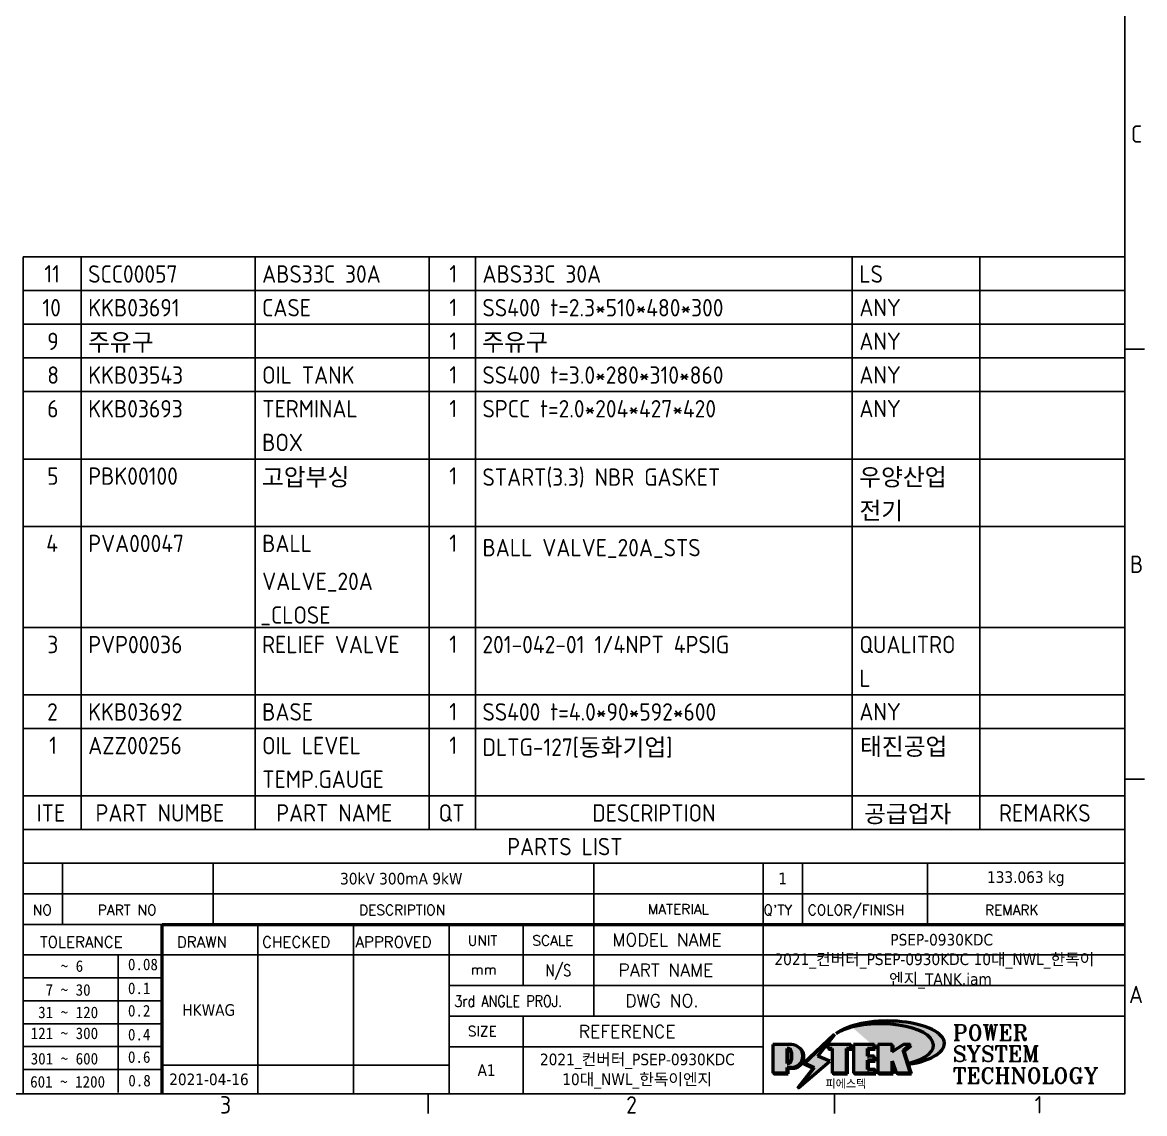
# Model space of a CAD drawing. Header units: millimetres. Extents: x 0 to 4205, y 0 to 2970.
# Drawn here: x 3154 to 4122, y 83 to 1024 of the extents above; entities that cross this region are included whole.
import ezdxf
from ezdxf.enums import TextEntityAlignment as Align

# ---------------------------------------------------------------- set-up
doc = ezdxf.new("R2010")
doc.units = ezdxf.units.MM
doc.header["$LTSCALE"] = 5
doc.layers.get('0').update_dxf_attribs({"color": 3, "lineweight": 25})
for name, color, linetype, lineweight in [('경계(ISO)', 7, 'Continuous', 25), ('기호(ISO)', 5, 'Continuous', 25), ('제목(ISO)', 5, 'Continuous', 50), ('해치(ISO)', 7, 'Continuous', 18)]:
    doc.layers.add(name, color=color, linetype=linetype, lineweight=lineweight)
doc.styles.add('HAN_291', font='')
doc.styles.add('HAN_370', font='', dxfattribs={"width": 2})
doc.styles.add('RC_284', font='ROMANC.shx')
doc.styles.add('RC_287', font='ROMANC.shx')
doc.styles.add('RC_292', font='ROMANC.shx')
doc.styles.add('ROMANT_294', font='romant.shx')
doc.styles.add('문자 텍스트_M2B', font='isocp.shx')
doc.styles.add('텍스트 스타일198', font='tahoma.ttf')
doc.styles.add('텍스트 스타일333', font='ROMANC.shx', dxfattribs={"width": 0.800000011920929})
doc.styles.get('HAN_291').set_extended_font_data('GulimChe')
doc.styles.get('HAN_370').set_extended_font_data('GulimChe')

# ---------------------------------------------------------------- blocks, each defined once
blk = doc.blocks.new('경계 Default Border')
at = {"layer": '경계(ISO)'}
for p, q in [((820.9999847412109, 148.5000038146973), (824.4000244140625, 148.5000038146973)), ((820.9999847412109, 74.25000190734863), (824.4000244140625, 74.25000190734863)), ((700.8333587646484, 20), (700.8333587646484, 16.59999966621399)), ((770.9166717529297, 20), (770.9166717529297, 16.59999966621399))]:
    blk.add_line(p, q, dxfattribs=at)
at = {"layer": '경계(ISO)', "flags": 128}
blk.add_lwpolyline([(20, 20), (20, 574.0000152587891), (820.9999847412109, 574.0000152587891), (820.9999847412109, 20), (20, 20)], dxfattribs=at)
at = {"layer": '경계(ISO)', "color": 2, "char_height": 3.00000011920929, "attachment_point": 7, "style": '문자 텍스트_M2B'}
for s, insert in [('C', (822.0445395201643, 184.0963944559917)), ('B', (821.878270202895, 109.8463944559917)), ('A', (821.7144008173592, 35.61784856929444)), ('3', (664.9602061896203, 16.57139439638704)), ('2', (735.0027394168841, 16.57139439638704)), ('1', (805.4443994374815, 16.59999988079071))]:
    blk.add_mtext(s, dxfattribs=dict(at, insert=insert))
blk = doc.blocks.new('제목 블록 PSTEK')
for color, points in [(252, [(317.2195697678507, 17.0593801673321), (322.0326348870767, 21.62682475217465), (322.2781991042243, 21.94392121864296), (317.0471853425802, 16.97985676345368), (318.7512090904202, 16.1899260703855), (316.0018030350395, 12.71868385740789), (316.3356552234328, 13.00206718743325), (318.9235935156908, 16.2694494742633)]), (5, [(321.6183518841322, 17.4193704504104), (319.5281351041078, 18.24969419629727), (322.4505835294948, 22.02344462252142), (317.2195697678507, 17.0593801673321), (318.9235935156908, 16.2694494742633), (316.1741874603099, 12.79820726128571)]), (1, [(324.4839107253602, 19.60711530335299), (325.2419748254881, 19.60711530335299), (325.2419748254881, 20.25857663940324), (321.2266040451076, 20.25857663940324), (321.2266040451076, 19.60711530335299), (321.9846681452406, 19.60711530335299), (321.9846681452406, 15.3430047401139), (324.4839107253602, 15.3430047401139)]), (252, [(321.9846681452406, 19.60711530335299), (321.4042753185749, 19.60711530335299), (321.4042753185749, 19.45905590879572), (321.9846681452406, 19.45905590879572)]), (252, [(324.6615819988275, 19.45905590879572), (325.4196460989604, 19.45905590879572), (325.4196460989604, 20.11051724484596), (325.2419748254881, 20.11051724484596), (325.2419748254881, 19.60711530335299), (324.4839107253602, 19.60711530335299), (324.4839107253602, 15.3430047401139), (322.1623394187076, 15.3430047401139), (322.1623394187076, 15.19494534555726), (324.6615819988275, 15.19494534555726)]), (1, [(329.2277337269622, 20.25857663940324), (325.65654113025, 20.25857663940324), (325.65654113025, 15.3430047401139), (329.3580259941756, 15.3430047401139), (329.3580259941756, 15.9944660761648), (328.1137701654877, 15.9944660761648), (328.1137701654877, 17.56360607323003), (329.2277337269622, 17.56360607323003), (329.2277337269622, 18.25543873810179), (328.1137701654877, 18.25543873810179), (328.1137701654877, 19.60711530335299), (329.2277337269622, 19.60711530335299)]), (252, [(328.2914414389548, 19.45905590879572), (329.4054050004294, 19.45905590879572), (329.4054050004294, 20.11051724484596), (329.2277337269622, 20.11051724484596), (329.2277337269622, 19.60711530335299), (328.1137701654877, 19.60711530335299), (328.1137701654877, 18.25543873810179), (328.2914414389548, 18.25543873810179)]), (1, [(332.3312149849806, 20.25857663940324), (329.8592894925411, 20.25857663940324), (329.8592894925411, 15.3430047401139), (332.3312149849806, 15.3430047401139), (332.3312149849806, 17.4318630164523), (333.0701931098801, 15.3430047401139), (335.4855464857051, 15.3430047401139), (334.2514536401189, 19.30614745124769), (335.4379594596742, 20.25857663940324), (334.3071782107978, 20.25857663940324), (332.3312149849806, 18.99741471888304)]), (252, [(332.5088862584528, 20.1105172448466), (332.3312149849806, 20.1105172448466), (332.3312149849806, 18.99741471888368), (332.5088862584528, 19.11081371413894)]), (252, [(335.6156307331414, 20.11051724484596), (335.2535118015555, 20.11051724484596), (334.2514536401189, 19.30614745124769), (335.4855464857051, 15.3430047401139), (333.1954852176545, 15.3430047401139), (333.2478643833523, 15.19494534555726), (335.6632177591723, 15.19494534555726), (334.4291249135862, 19.15808805669106)]), (252, [(328.2914414389548, 17.41554667867274), (329.4054050004294, 17.41554667867274), (329.4054050004294, 18.10737934354514), (329.2277337269622, 18.10737934354514), (329.2277337269622, 17.56360607323003), (328.1137701654877, 17.56360607323003), (328.1137701654877, 15.9944660761648), (328.2914414389548, 15.9944660761648)]), (252, [(332.5088862584528, 16.92964231796647), (332.3312149849806, 17.43186301645164), (332.3312149849806, 15.3430047401139), (330.0369607660135, 15.3430047401139), (330.0369607660135, 15.19494534555726), (332.5088862584528, 15.19494534555726)]), (252, [(329.5356972676428, 15.8464066816075), (329.3580259941756, 15.8464066816075), (329.3580259941756, 15.3430047401139), (325.8342124037171, 15.3430047401139), (325.8342124037171, 15.19494534555726), (329.5356972676428, 15.19494534555726)])]:
    blk.add_hatch(color=color).paths.add_polyline_path(points)
h = blk.add_hatch(color=1)
edge = h.paths.add_edge_path(flags=0)
edge.add_line((314.2242174273352, 19.60711530335299), (314.2242174273352, 17.00126995915134))
edge.add_line((314.2242174273352, 17.00126995915134), (314.3485873187598, 17.00126995915134))
edge.add_arc((314.3485873187598, 17.6527312952023), 0.6514613360509371, 270, 360)
edge.add_line((315.0000486548106, 17.6527312952023), (315.0000486548106, 18.95565396730211))
edge.add_arc((314.3485873187598, 18.95565396730212), 0.6514613360508712, 0, 90)
edge.add_line((314.3485873187598, 19.60711530335299), (314.2242174273352, 19.60711530335299))
edge = h.paths.add_edge_path()
edge.add_arc((314.9847713324306, 18.28938669179658), 1.969189947606664, 269.9999999999959, 450)
edge.add_line((314.9847713324306, 20.25857663940318), (311.7664314776902, 20.25857663940324))
edge.add_line((311.7664314776902, 20.25857663940324), (311.7664314776902, 15.3430047401139))
edge.add_line((311.7664314776902, 15.3430047401139), (314.2242174273352, 15.3430047401139))
edge.add_line((314.2242174273352, 15.3430047401139), (314.2242174273352, 16.32019674418991))
edge.add_line((314.2242174273352, 16.32019674418991), (314.9847713324307, 16.32019674418991))
h = blk.add_hatch(color=252)
edge = h.paths.add_edge_path()
edge.add_arc((314.9847713324309, 18.28938669179657), 1.969189947606666, 270, 406.8278729790604)
edge.add_arc((315.1624426058984, 18.1413272972396), 1.969189947606962, -90, 53.560984836317004, ccw=False)
edge.add_line((315.1624426058984, 16.17213734963263), (314.4018887008024, 16.17213734963263))
edge.add_line((314.4018887008024, 16.17213734963263), (314.4018887008024, 15.19494534555726))
edge.add_line((314.4018887008024, 15.19494534555726), (311.9441027511573, 15.19494534555726))
edge.add_line((311.9441027511573, 15.19494534555726), (311.9441027511573, 15.3430047401139))
edge.add_line((311.9441027511573, 15.3430047401139), (314.2242174273352, 15.3430047401139))
edge.add_line((314.2242174273352, 15.3430047401139), (314.2242174273352, 16.32019674418991))
edge.add_line((314.2242174273352, 16.32019674418991), (314.9847713324309, 16.32019674418991))
h = blk.add_hatch(color=252)
edge = h.paths.add_edge_path()
edge.add_line((314.4018887008024, 19.45905590879572), (314.5262585922315, 19.45905590879572))
edge.add_arc((314.5262585922314, 18.80759457274939), 0.6514613360463194, 60.4189348879147, 90.00000000000318, ccw=False)
edge.add_arc((314.3485873187602, 18.95565396730057), 0.6514613360524251, 39.96992292766206, 90.00000000009999)
edge.add_line((314.3485873187591, 19.60711530335307), (314.2242174273352, 19.60711530335298))
edge.add_line((314.2242174273352, 19.60711530335299), (314.2242174273352, 17.00126995915134))
edge.add_line((314.2242174273352, 17.00126995915134), (314.3485873187591, 17.00126995915134))
edge.add_arc((314.3485873187568, 17.652731295233), 0.6514613360816299, 270.0000000002, 274.6930825552478)
edge.add_line((314.4018887008024, 17.0034541317032), (314.4018887008024, 19.45905590879572))
at = {"layer": '해치(ISO)', "true_color": 0x27d1fc}
h = blk.add_hatch(color=140, dxfattribs=at)
edge = h.paths.add_edge_path()
edge.add_ellipse((330.3660919371412, 20.15576403068321), major_axis=(9.100907360794343, 0), ratio=0.4069904968023172, start_angle=301.3098473703837, end_angle=507.7436900681698)
edge.add_ellipse((331.5340919371412, 20.4634168429492), major_axis=(-9.82350664112931, 0), ratio=0.3942600559756514, start_angle=111.51207141178469, end_angle=334.47025347086895, ccw=False)
edge.add_line((335.1363447531188, 16.8601935978785), (335.0955236905705, 16.99119398620872))
at = {"color": 180}
for p, q in [((182.475792979055, 11.79100474011392), (182.4757929790549, 51.56524660363496)), ((182.4757929790549, 51.56524660363496), (372.4757929537551, 51.56524660363496)), ((189.2651435055721, 51.56524660363496), (189.2651435055722, 41.00524660363494)), ((215.2152739891528, 41.00524660363494), (215.2152739891528, 51.56524660363496)), ((280.8758854511282, 51.56524660363496), (280.8758854511282, 41.00524660363494)), ((310.0881549537552, 51.56524660363496), (310.0881549537553, 41.00524660363494)), ((316.9044520275131, 51.56524660363496), (316.9044520275127, 41.00524660363494)), ((338.4566026226726, 51.56524660363496), (338.4566026226727, 41.00524660363494)), ((372.4757929537551, 51.56524660363496), (372.4757929537551, 11.79100474011389)), ((182.475792979055, 46.2852466036349), (372.4757929537551, 46.28524660363492)), ((182.475792979055, 41.00524660363493), (206.451475290024, 41.00524660363493)), ((222.9401812389276, 11.79100474011392), (222.9401812389276, 41.00524660363494)), ((239.4288871878316, 11.79100474011392), (239.4288871878316, 41.00524660363494)), ((255.9175931367356, 11.79100474011392), (255.9175931367356, 41.00524660363494)), ((268.6918866058747, 41.00524660363494), (268.6918866058747, 30.44524660363498)), ((280.8758854511282, 41.00524660363494), (280.8758854511282, 25.16524660363502)), ((310.088154953755, 41.00524660363494), (310.088154953755, 11.79100474011392)), ((182.475792979055, 35.72524660363497), (206.451475290024, 35.72524660363497)), ((198.8621818849491, 12.02524660363491), (198.8621818849491, 35.72524660363497)), ((206.451475290024, 35.72524660363497), (372.4757929537551, 35.72524660363497)), ((182.475792979055, 31.77524660363492), (206.451475290024, 31.77524660363492)), ((255.917593136736, 30.44524660363498), (372.4757929537552, 30.44524660363501)), ((182.475792979055, 27.82524660363487), (206.451475290024, 27.82524660363487)), ((255.9175931367359, 25.16524660363502), (372.4757929537552, 25.165246603635)), ((268.6918866058744, 25.16524660363502), (268.6918866058744, 11.79100474011392)), ((182.475792979055, 23.87524660363505), (206.451475290024, 23.87524660363505)), ((182.475792979055, 19.92524660363478), (206.451475290024, 19.92524660363478)), ((255.9175931367359, 19.88524660363481), (310.0881549537553, 19.88524660363481)), ((182.475792979055, 15.97524660363496), (206.451475290024, 15.97524660363496)), ((206.451475290024, 16.74100474011396), (255.9175931367359, 16.74100474011396)), ((182.475792979055, 11.79100474011392), (372.4757929537551, 11.79100474011389))]:
    blk.add_line(p, q, dxfattribs=at)
at = {"color": 7, "lineweight": 50}
for p, q in [((206.4514752900237, 11.79100474011392), (206.4514752900237, 41.00524660363494)), ((206.451475290024, 41.00524660363494), (372.4757929537551, 41.00524660363496))]:
    blk.add_line(p, q, dxfattribs=at)
at = {"color": 7}
for p, q in [((322.2781991042243, 21.94392121864296), (317.0471853425802, 16.97985676345368)), ((322.4505835294948, 22.02344462252142), (317.2195697678507, 17.0593801673321)), ((317.2195697678507, 17.0593801673321), (322.0326348870767, 21.62682475217465)), ((319.5281351041078, 18.24969419629727), (322.4505835294948, 22.02344462252142)), ((322.0326348870767, 21.62682475217465), (322.2781991042243, 21.94392121864296)), ((311.7664314776902, 20.25900474011391), (311.7664314776902, 15.34300474011391)), ((314.9847713324309, 20.25857663940324), (311.7664314776902, 20.25857663940324)), ((314.9847713324309, 20.25857663940324), (311.7664314776902, 20.25857663940324)), ((311.7664314776902, 20.25857663940324), (311.7664314776902, 15.3430047401139)), ((314.2242174273352, 17.00126995915134), (314.2242174273352, 19.60711530335299)), ((314.2242174273352, 19.60711530335299), (314.3485873187591, 19.60711530335299)), ((314.3485873187591, 19.60711530335299), (314.2242174273352, 19.60711530335299)), ((314.2242174273352, 19.60711530335299), (314.2242174273352, 17.00126995915134)), ((314.2242174273352, 17.00126995915134), (314.2242174273352, 19.60711530335299)), ((314.2242174273352, 19.60711530335299), (314.3485873187591, 19.60711530335299)), ((314.4018887008024, 19.45905590879572), (314.5262585922314, 19.45905590879572)), ((314.4018887008024, 17.0034541317032), (314.4018887008024, 19.45905590879572)), ((325.2419748254881, 20.25857663940324), (321.2266040451076, 20.25857663940324)), ((321.2266040451076, 20.25857663940324), (321.2266040451076, 19.60711530335299)), ((325.2419748254881, 20.25857663940324), (321.2266040451076, 20.25857663940324)), ((321.2266040451076, 20.25857663940324), (321.2266040451076, 19.60711530335299)), ((321.2266040451076, 19.60711530335299), (321.9846681452406, 19.60711530335299)), ((321.2266040451076, 19.60711530335299), (321.9846681452406, 19.60711530335299)), ((321.4042753185749, 19.60711530335299), (321.4042753185749, 19.45905590879572)), ((321.9846681452406, 19.60711530335299), (321.4042753185749, 19.60711530335299)), ((321.4042753185749, 19.45905590879572), (321.9846681452406, 19.45905590879572)), ((321.9846681452406, 19.60711530335299), (321.9846681452406, 15.3430047401139)), ((321.9846681452406, 19.45905590879572), (321.9846681452406, 19.60711530335299)), ((321.9846681452406, 19.60711530335299), (321.9846681452406, 15.3430047401139)), ((324.4839107253602, 19.60711530335299), (325.2419748254881, 19.60711530335299)), ((324.4839107253602, 15.3430047401139), (324.4839107253602, 19.60711530335299)), ((325.2419748254881, 19.60711530335299), (324.4839107253602, 19.60711530335299)), ((324.4839107253602, 19.60711530335299), (324.4839107253602, 15.3430047401139)), ((324.4839107253602, 19.60711530335299), (325.2419748254881, 19.60711530335299)), ((324.4839107253602, 15.3430047401139), (324.4839107253602, 19.60711530335299)), ((324.6615819988275, 19.45905590879572), (325.4196460989604, 19.45905590879572)), ((324.6615819988275, 15.19494534555726), (324.6615819988275, 19.45905590879572)), ((325.2419748254881, 19.60711530335299), (325.2419748254881, 20.25857663940324)), ((325.2419748254881, 19.60711530335299), (325.2419748254881, 20.25857663940324)), ((325.4196460989604, 20.11051724484596), (325.2419748254881, 20.11051724484596)), ((325.2419748254881, 20.11051724484596), (325.2419748254881, 19.60711530335299)), ((325.4196460989604, 19.45905590879572), (325.4196460989604, 20.11051724484596)), ((329.2277337269622, 20.25857663940324), (325.65654113025, 20.25857663940324)), ((325.65654113025, 20.25857663940324), (325.65654113025, 15.3430047401139)), ((325.65654113025, 20.25857663940324), (325.65654113025, 15.3430047401139)), ((329.2277337269622, 20.25857663940324), (325.65654113025, 20.25857663940324)), ((328.1137701654877, 18.25543873810179), (328.1137701654877, 19.60711530335299)), ((328.1137701654877, 19.60711530335299), (329.2277337269622, 19.60711530335299)), ((329.2277337269622, 19.60711530335299), (328.1137701654877, 19.60711530335299)), ((328.1137701654877, 19.60711530335299), (328.1137701654877, 18.25543873810179)), ((328.1137701654877, 18.25543873810179), (328.1137701654877, 19.60711530335299)), ((328.1137701654877, 19.60711530335299), (329.2277337269622, 19.60711530335299)), ((328.2914414389548, 18.25543873810179), (328.2914414389548, 19.45905590879572)), ((328.2914414389548, 19.45905590879572), (329.4054050004294, 19.45905590879572)), ((329.2277337269622, 19.60711530335299), (329.2277337269622, 20.25857663940324)), ((329.2277337269622, 19.60711530335299), (329.2277337269622, 20.25857663940324)), ((329.4054050004294, 20.11051724484596), (329.2277337269622, 20.11051724484596)), ((329.2277337269622, 20.11051724484596), (329.2277337269622, 19.60711530335299)), ((329.4054050004294, 19.45905590879572), (329.4054050004294, 20.11051724484596)), ((332.3312149849806, 20.25857663940324), (329.8592894925411, 20.25857663940324)), ((329.8592894925411, 20.25857663940324), (329.8592894925411, 15.3430047401139)), ((329.8592894925411, 20.25857663940324), (329.8592894925411, 15.3430047401139)), ((332.3312149849806, 20.25857663940324), (329.8592894925411, 20.25857663940324)), ((334.3071782107978, 20.25857663940324), (332.3312149849806, 18.99741471888304)), ((332.3312149849806, 18.99741471888304), (332.3312149849806, 20.25857663940324)), ((334.3071782107978, 20.25857663940324), (332.3312149849806, 18.99741471888304)), ((332.3312149849806, 18.99741471888304), (332.3312149849806, 20.25857663940324)), ((332.5088862584528, 20.1105172448466), (332.3312149849806, 20.1105172448466)), ((332.3312149849806, 20.1105172448466), (332.3312149849806, 18.99741471888368)), ((332.5088862584528, 19.11081371413894), (332.5088862584528, 20.1105172448466)), ((334.2514536401189, 19.30614745124769), (335.4379594596742, 20.25857663940324)), ((334.2514536401189, 19.30614745124769), (335.4379594596742, 20.25857663940324)), ((335.2535118015555, 20.11051724484596), (334.2514536401189, 19.30614745124769)), ((335.4379594596742, 20.25857663940324), (334.3071782107978, 20.25857663940324)), ((335.4379594596742, 20.25857663940324), (334.3071782107978, 20.25857663940324)), ((334.4291249135862, 19.15808805669104), (335.6156307331414, 20.11051724484596)), ((335.6156307331414, 20.11051724484596), (335.2535118015555, 20.11051724484596)), ((315.0000486548106, 18.95565396730275), (315.0000486548106, 17.65273129520161)), ((315.0000486548106, 18.95565396730275), (315.0000486548106, 17.65273129520161)), ((316.1741874603099, 12.79820726128571), (321.6183518841322, 17.4193704504104)), ((321.6183518841322, 17.4193704504104), (319.5281351041078, 18.24969419629727)), ((329.2277337269622, 18.25543873810179), (328.1137701654877, 18.25543873810179)), ((328.1137701654877, 18.25543873810179), (328.2914414389548, 18.25543873810179)), ((329.2277337269622, 18.25543873810179), (328.1137701654877, 18.25543873810179)), ((328.1137701654877, 17.56360607323003), (329.2277337269622, 17.56360607323003)), ((328.1137701654877, 15.9944660761648), (328.1137701654877, 17.56360607323003)), ((329.2277337269622, 17.56360607323003), (328.1137701654877, 17.56360607323003)), ((328.1137701654877, 17.56360607323003), (328.1137701654877, 15.9944660761648)), ((328.1137701654877, 17.56360607323003), (329.2277337269622, 17.56360607323003)), ((328.1137701654877, 15.9944660761648), (328.1137701654877, 17.56360607323003)), ((329.2277337269622, 17.56360607323003), (329.2277337269622, 18.25543873810179)), ((329.2277337269622, 17.56360607323003), (329.2277337269622, 18.25543873810179)), ((329.4054050004294, 18.10737934354514), (329.2277337269622, 18.10737934354514)), ((329.2277337269622, 18.10737934354514), (329.2277337269622, 17.56360607323003)), ((329.4054050004294, 17.41554667867274), (329.4054050004294, 18.10737934354514)), ((332.3312149849806, 18.99741471888368), (332.5088862584528, 19.11081371413894)), ((332.3312149849806, 17.4318630164523), (333.0701931098801, 15.3430047401139)), ((332.3312149849806, 15.3430047401139), (332.3312149849806, 17.4318630164523)), ((332.5088862584528, 16.92964231796647), (332.3312149849806, 17.43186301645164)), ((332.3312149849806, 17.43186301645164), (332.3312149849806, 15.3430047401139)), ((332.3312149849806, 17.4318630164523), (333.0701931098801, 15.3430047401139)), ((332.3312149849806, 15.3430047401139), (332.3312149849806, 17.4318630164523)), ((335.4855464857051, 15.3430047401139), (334.2514536401189, 19.30614745124769)), ((334.2514536401189, 19.30614745124769), (335.4855464857051, 15.3430047401139)), ((335.4855464857051, 15.3430047401139), (334.2514536401189, 19.30614745124769)), ((335.6632177591723, 15.19494534555726), (334.4291249135862, 19.15808805669104)), ((345.0447381189468, 17.50375595811051), (344.9867755289346, 17.689895936919)), ((314.3485873187591, 17.00126995915134), (314.2242174273352, 17.00126995915134)), ((314.2242174273352, 17.00126995915134), (314.3485873187591, 17.00126995915134)), ((314.3485873187591, 17.00126995915134), (314.2242174273352, 17.00126995915134)), ((314.2242174273352, 16.32019674418991), (314.9847713324309, 16.32019674418991)), ((314.2242174273352, 15.3430047401139), (314.2242174273352, 16.32019674418991)), ((314.9847713324309, 16.32019674418991), (314.2242174273352, 16.32019674418991)), ((314.2242174273352, 16.32019674418991), (314.2242174273352, 15.3430047401139)), ((314.2242174273352, 16.32019674418991), (314.9847713324309, 16.32019674418991)), ((314.2242174273352, 15.3430047401139), (314.2242174273352, 16.32019674418991)), ((314.4018887008024, 16.17213734963263), (315.162442605898, 16.17213734963263)), ((314.4018887008024, 15.19494534555726), (314.4018887008024, 16.17213734963263)), ((318.7512090904202, 16.1899260703855), (316.0018030350395, 12.71868385740789)), ((318.9235935156908, 16.2694494742633), (316.1741874603099, 12.79820726128571)), ((316.3356552234328, 13.00206718743325), (318.9235935156908, 16.2694494742633)), ((317.0471853425802, 16.97985676345368), (318.7512090904202, 16.1899260703855)), ((318.9235935156908, 16.2694494742633), (317.2195697678507, 17.0593801673321)), ((317.2195697678507, 17.0593801673321), (318.9235935156908, 16.2694494742633)), ((329.3580259941756, 15.9944660761648), (328.1137701654877, 15.9944660761648)), ((328.1137701654877, 15.9944660761648), (328.2914414389548, 15.9944660761648)), ((329.3580259941756, 15.9944660761648), (328.1137701654877, 15.9944660761648)), ((328.2914414389548, 15.9944660761648), (328.2914414389548, 17.41554667867274)), ((328.2914414389548, 17.41554667867274), (329.4054050004294, 17.41554667867274)), ((329.3580259941756, 15.3430047401139), (329.3580259941756, 15.9944660761648)), ((329.3580259941756, 15.3430047401139), (329.3580259941756, 15.9944660761648)), ((329.5356972676428, 15.8464066816075), (329.3580259941756, 15.8464066816075)), ((329.3580259941756, 15.8464066816075), (329.3580259941756, 15.3430047401139)), ((329.5356972676428, 15.19494534555726), (329.5356972676428, 15.8464066816075)), ((332.5088862584528, 15.19494534555726), (332.5088862584528, 16.92964231796647)), ((311.7664314776902, 15.3430047401139), (314.2242174273352, 15.3430047401139)), ((311.7664314776902, 15.3430047401139), (314.2242174273352, 15.3430047401139)), ((314.2242174273352, 15.3430047401139), (311.9441027511573, 15.3430047401139)), ((311.9441027511573, 15.3430047401139), (311.9441027511573, 15.19494534555726)), ((311.9441027511573, 15.19494534555726), (314.4018887008024, 15.19494534555726)), ((321.9846681452406, 15.3430047401139), (324.4839107253602, 15.3430047401139)), ((321.9846681452406, 15.3430047401139), (324.4839107253602, 15.3430047401139)), ((324.4839107253602, 15.3430047401139), (322.1623394187076, 15.3430047401139)), ((322.1623394187076, 15.3430047401139), (322.1623394187076, 15.19494534555726)), ((322.1623394187076, 15.19494534555726), (324.6615819988275, 15.19494534555726)), ((325.65654113025, 15.3430047401139), (329.3580259941756, 15.3430047401139)), ((325.65654113025, 15.3430047401139), (329.3580259941756, 15.3430047401139)), ((329.3580259941756, 15.3430047401139), (325.8342124037171, 15.3430047401139)), ((325.8342124037171, 15.3430047401139), (325.8342124037171, 15.19494534555726)), ((325.8342124037171, 15.19494534555726), (329.5356972676428, 15.19494534555726)), ((329.8592894925411, 15.3430047401139), (332.3312149849806, 15.3430047401139)), ((329.8592894925411, 15.3430047401139), (332.3312149849806, 15.3430047401139)), ((332.3312149849806, 15.3430047401139), (330.0369607660135, 15.3430047401139)), ((330.0369607660135, 15.3430047401139), (330.0369607660135, 15.19494534555726)), ((330.0369607660135, 15.19494534555726), (332.5088862584528, 15.19494534555726)), ((333.0701931098801, 15.3430047401139), (335.4855464857051, 15.3430047401139)), ((333.0701931098801, 15.3430047401139), (335.4855464857051, 15.3430047401139)), ((335.4855464857051, 15.3430047401139), (333.1954852176545, 15.3430047401139)), ((333.1954852176545, 15.3430047401139), (333.2478643833523, 15.19494534555726)), ((333.2478643833523, 15.19494534555726), (335.6632177591723, 15.19494534555726)), ((316.0018030350395, 12.71868385740789), (316.3356552234328, 13.00206718743325))]:
    blk.add_line(p, q, dxfattribs=at)
at = {"color": 5}
for p, q in [((322.4505835294948, 22.02344462252142), (317.2195697678507, 17.0593801673321)), ((319.5281351041078, 18.24969419629727), (322.4505835294948, 22.02344462252142)), ((316.1741874603099, 12.79820726128571), (321.6183518841322, 17.4193704504104)), ((321.6183518841322, 17.4193704504104), (319.5281351041078, 18.24969419629727)), ((318.9235935156908, 16.2694494742633), (316.1741874603099, 12.79820726128571)), ((317.2195697678507, 17.0593801673321), (318.9235935156908, 16.2694494742633))]:
    blk.add_line(p, q, dxfattribs=at)
at = {"color": 1}
for p, q in [((314.9847713324309, 20.25857663940324), (311.7664314776902, 20.25857663940324)), ((311.7664314776902, 20.25857663940324), (311.7664314776902, 15.3430047401139)), ((314.2242174273352, 17.00126995915134), (314.2242174273352, 19.60711530335299)), ((314.2242174273352, 19.60711530335299), (314.3485873187591, 19.60711530335299)), ((325.2419748254881, 20.25857663940324), (321.2266040451076, 20.25857663940324)), ((321.2266040451076, 20.25857663940324), (321.2266040451076, 19.60711530335299)), ((321.2266040451076, 19.60711530335299), (321.9846681452406, 19.60711530335299)), ((321.9846681452406, 19.60711530335299), (321.9846681452406, 15.3430047401139)), ((324.4839107253602, 19.60711530335299), (325.2419748254881, 19.60711530335299)), ((324.4839107253602, 15.3430047401139), (324.4839107253602, 19.60711530335299)), ((325.2419748254881, 19.60711530335299), (325.2419748254881, 20.25857663940324)), ((329.2277337269622, 20.25857663940324), (325.65654113025, 20.25857663940324)), ((325.65654113025, 20.25857663940324), (325.65654113025, 15.3430047401139)), ((328.1137701654877, 18.25543873810179), (328.1137701654877, 19.60711530335299)), ((328.1137701654877, 19.60711530335299), (329.2277337269622, 19.60711530335299)), ((329.2277337269622, 19.60711530335299), (329.2277337269622, 20.25857663940324)), ((332.3312149849806, 20.25857663940324), (329.8592894925411, 20.25857663940324)), ((329.8592894925411, 20.25857663940324), (329.8592894925411, 15.3430047401139)), ((334.3071782107978, 20.25857663940324), (332.3312149849806, 18.99741471888304)), ((332.3312149849806, 18.99741471888304), (332.3312149849806, 20.25857663940324)), ((334.2514536401189, 19.30614745124769), (335.4379594596742, 20.25857663940324)), ((335.4379594596742, 20.25857663940324), (334.3071782107978, 20.25857663940324)), ((315.0000486548106, 18.95565396730275), (315.0000486548106, 17.65273129520161)), ((329.2277337269622, 18.25543873810179), (328.1137701654877, 18.25543873810179)), ((328.1137701654877, 17.56360607323003), (329.2277337269622, 17.56360607323003)), ((328.1137701654877, 15.9944660761648), (328.1137701654877, 17.56360607323003)), ((329.2277337269622, 17.56360607323003), (329.2277337269622, 18.25543873810179)), ((332.3312149849806, 17.4318630164523), (333.0701931098801, 15.3430047401139)), ((332.3312149849806, 15.3430047401139), (332.3312149849806, 17.4318630164523)), ((335.4855464857051, 15.3430047401139), (334.2514536401189, 19.30614745124769)), ((314.3485873187591, 17.00126995915134), (314.2242174273352, 17.00126995915134)), ((314.2242174273352, 16.32019674418991), (314.9847713324309, 16.32019674418991)), ((314.2242174273352, 15.3430047401139), (314.2242174273352, 16.32019674418991)), ((329.3580259941756, 15.9944660761648), (328.1137701654877, 15.9944660761648)), ((329.3580259941756, 15.3430047401139), (329.3580259941756, 15.9944660761648)), ((311.7664314776902, 15.3430047401139), (314.2242174273352, 15.3430047401139)), ((321.9846681452406, 15.3430047401139), (324.4839107253602, 15.3430047401139)), ((325.65654113025, 15.3430047401139), (329.3580259941756, 15.3430047401139)), ((329.8592894925411, 15.3430047401139), (332.3312149849806, 15.3430047401139)), ((333.0701931098801, 15.3430047401139), (335.4855464857051, 15.3430047401139))]:
    blk.add_line(p, q, dxfattribs=at)
at = {"color": 7}
for centre, radius, start, end in [((314.3485873187598, 18.95565396730211), 0.6514613360508712, 0, 90), ((314.3485873187602, 18.95565396730057), 0.6514613360524251, 39.96992292766117, 90), ((314.3485873187598, 18.95565396730212), 0.6514613360508712, 0, 90), ((314.5262585922314, 18.80759457274939), 0.6514613360463193, 60.41893488791137, 90), ((314.9847713324309, 18.28938669179658), 1.969189947606665, 270, 90), ((314.9847713324309, 18.28938669179658), 1.969189947606665, 270, 90), ((314.9847713324307, 18.2893866917965), 1.969189947606594, 270, 46.82787297909833), ((315.1624426058984, 18.1413272972396), 1.969189947606961, 270, 53.56098483636067), ((314.3485873187597, 17.65273129520228), 0.6514613360509381, 270, 0), ((314.3485873187598, 17.6527312952023), 0.6514613360509381, 270, 0), ((314.3485873187568, 17.652731295233), 0.6514613360816299, 270, 274.6930825552478)]:
    blk.add_arc(centre, radius, start, end, dxfattribs=at)
at = {"color": 1}
for centre, radius, start, end in [((314.3485873187598, 18.95565396730211), 0.6514613360508712, 0, 90), ((314.9847713324309, 18.28938669179657), 1.969189947606665, 270, 90), ((314.3485873187598, 17.6527312952023), 0.6514613360509381, 270, 0)]:
    blk.add_arc(centre, radius, start, end, dxfattribs=at)
at = {"layer": '제목(ISO)', "lineweight": 18}
blk.add_line((182.475792979055, 35.72500474011393), (182.475792979055, 11.79100474011392), dxfattribs=at)
at = {"layer": '제목(ISO)'}
for p, q in [((322.2781991042243, 21.94392121864296), (317.0471853425802, 16.97985676345368)), ((322.4505835294948, 22.02344462252142), (317.2195697678507, 17.0593801673321)), ((317.2195697678507, 17.0593801673321), (322.0326348870767, 21.62682475217465)), ((319.5281351041078, 18.24969419629727), (322.4505835294948, 22.02344462252142)), ((322.0326348870767, 21.62682475217465), (322.2781991042243, 21.94392121864296)), ((314.9847713324306, 20.25857663940324), (311.7664314776902, 20.25857663940324)), ((311.7664314776902, 20.25857663940324), (311.7664314776902, 15.3430047401139)), ((314.2242174273352, 17.00126995915134), (314.2242174273352, 19.60711530335299)), ((314.2242174273352, 19.60711530335299), (314.3485873187598, 19.60711530335299)), ((314.3485873187591, 19.60711530335299), (314.2242174273352, 19.60711530335299)), ((314.2242174273352, 19.60711530335299), (314.2242174273352, 17.00126995915134)), ((314.4018887008024, 19.45905590879572), (314.5262585922314, 19.45905590879572)), ((314.4018887008024, 17.0034541317032), (314.4018887008024, 19.45905590879572)), ((325.2419748254881, 20.25857663940324), (321.2266040451076, 20.25857663940324)), ((321.2266040451076, 20.25857663940324), (321.2266040451076, 19.60711530335299)), ((321.2266040451076, 19.60711530335299), (321.9846681452406, 19.60711530335299)), ((321.9846681452406, 19.60711530335299), (321.4042753185749, 19.60711530335299)), ((321.4042753185749, 19.60711530335299), (321.4042753185749, 19.45905590879572)), ((321.4042753185749, 19.45905590879572), (321.9846681452406, 19.45905590879572)), ((321.9846681452406, 19.60711530335299), (321.9846681452406, 15.3430047401139)), ((321.9846681452406, 19.45905590879572), (321.9846681452406, 19.60711530335299)), ((324.4839107253602, 19.60711530335299), (325.2419748254881, 19.60711530335299)), ((324.4839107253602, 15.3430047401139), (324.4839107253602, 19.60711530335299)), ((325.2419748254881, 19.60711530335299), (324.4839107253602, 19.60711530335299)), ((324.4839107253602, 19.60711530335299), (324.4839107253602, 15.3430047401139)), ((324.6615819988275, 19.45905590879572), (325.4196460989604, 19.45905590879572)), ((324.6615819988275, 15.19494534555726), (324.6615819988275, 19.45905590879572)), ((325.2419748254881, 19.60711530335299), (325.2419748254881, 20.25857663940324)), ((325.4196460989604, 20.11051724484596), (325.2419748254881, 20.11051724484596)), ((325.2419748254881, 20.11051724484596), (325.2419748254881, 19.60711530335299)), ((325.4196460989604, 19.45905590879572), (325.4196460989604, 20.11051724484596)), ((329.2277337269622, 20.25857663940324), (325.65654113025, 20.25857663940324)), ((325.65654113025, 20.25857663940324), (325.65654113025, 15.3430047401139)), ((328.1137701654877, 18.25543873810179), (328.1137701654877, 19.60711530335299)), ((328.1137701654877, 19.60711530335299), (329.2277337269622, 19.60711530335299)), ((329.2277337269622, 19.60711530335299), (328.1137701654877, 19.60711530335299)), ((328.1137701654877, 19.60711530335299), (328.1137701654877, 18.25543873810179)), ((328.2914414389548, 19.45905590879572), (329.4054050004294, 19.45905590879572)), ((328.2914414389548, 18.25543873810179), (328.2914414389548, 19.45905590879572)), ((329.2277337269622, 19.60711530335299), (329.2277337269622, 20.25857663940324)), ((329.4054050004294, 20.11051724484596), (329.2277337269622, 20.11051724484596)), ((329.2277337269622, 20.11051724484596), (329.2277337269622, 19.60711530335299)), ((329.4054050004294, 19.45905590879572), (329.4054050004294, 20.11051724484596)), ((332.3312149849806, 20.25857663940324), (329.8592894925411, 20.25857663940324)), ((329.8592894925411, 20.25857663940324), (329.8592894925411, 15.3430047401139)), ((334.3071782107978, 20.25857663940324), (332.3312149849806, 18.99741471888304)), ((332.3312149849806, 18.99741471888304), (332.3312149849806, 20.25857663940324)), ((332.5088862584528, 20.1105172448466), (332.3312149849806, 20.1105172448466)), ((332.3312149849806, 20.1105172448466), (332.3312149849806, 18.99741471888368)), ((332.5088862584528, 19.11081371413894), (332.5088862584528, 20.1105172448466)), ((334.2514536401189, 19.30614745124769), (335.4379594596742, 20.25857663940324)), ((335.2535118015555, 20.11051724484596), (334.2514536401189, 19.30614745124769)), ((335.4379594596742, 20.25857663940324), (334.3071782107978, 20.25857663940324)), ((334.4291249135862, 19.15808805669106), (335.6156307331414, 20.11051724484596)), ((335.6156307331414, 20.11051724484596), (335.2535118015555, 20.11051724484596)), ((315.0000486548106, 18.95565396730211), (315.0000486548106, 17.6527312952023)), ((316.1741874603099, 12.79820726128571), (321.6183518841322, 17.4193704504104)), ((321.6183518841322, 17.4193704504104), (319.5281351041078, 18.24969419629727)), ((329.2277337269622, 18.25543873810179), (328.1137701654877, 18.25543873810179)), ((328.1137701654877, 18.25543873810179), (328.2914414389548, 18.25543873810179)), ((328.1137701654877, 15.9944660761648), (328.1137701654877, 17.56360607323003)), ((328.1137701654877, 17.56360607323003), (329.2277337269622, 17.56360607323003)), ((329.2277337269622, 17.56360607323003), (328.1137701654877, 17.56360607323003)), ((328.1137701654877, 17.56360607323003), (328.1137701654877, 15.9944660761648)), ((329.2277337269622, 17.56360607323003), (329.2277337269622, 18.25543873810179)), ((329.4054050004294, 18.10737934354514), (329.2277337269622, 18.10737934354514)), ((329.2277337269622, 18.10737934354514), (329.2277337269622, 17.56360607323003)), ((329.4054050004294, 17.41554667867274), (329.4054050004294, 18.10737934354514)), ((332.3312149849806, 18.99741471888368), (332.5088862584528, 19.11081371413894)), ((332.3312149849806, 15.3430047401139), (332.3312149849806, 17.4318630164523)), ((332.3312149849806, 17.4318630164523), (333.0701931098801, 15.3430047401139)), ((332.5088862584528, 16.92964231796647), (332.3312149849806, 17.43186301645164)), ((332.3312149849806, 17.43186301645164), (332.3312149849806, 15.3430047401139)), ((335.4855464857051, 15.3430047401139), (334.2514536401189, 19.30614745124769)), ((334.2514536401189, 19.30614745124769), (335.4855464857051, 15.3430047401139)), ((335.6632177591723, 15.19494534555726), (334.4291249135862, 19.15808805669106)), ((314.3485873187598, 17.00126995915134), (314.2242174273352, 17.00126995915134)), ((314.2242174273352, 17.00126995915134), (314.3485873187591, 17.00126995915134)), ((314.2242174273352, 15.3430047401139), (314.2242174273352, 16.32019674418991)), ((314.2242174273352, 16.32019674418991), (314.9847713324307, 16.32019674418991)), ((314.9847713324309, 16.32019674418991), (314.2242174273352, 16.32019674418991)), ((314.2242174273352, 16.32019674418991), (314.2242174273352, 15.3430047401139)), ((314.4018887008024, 15.19494534555726), (314.4018887008024, 16.17213734963263)), ((314.4018887008024, 16.17213734963263), (315.1624426058984, 16.17213734963263)), ((318.7512090904202, 16.1899260703855), (316.0018030350395, 12.71868385740789)), ((318.9235935156908, 16.2694494742633), (316.1741874603099, 12.79820726128571)), ((316.3356552234328, 13.00206718743325), (318.9235935156908, 16.2694494742633)), ((317.0471853425802, 16.97985676345368), (318.7512090904202, 16.1899260703855)), ((317.2195697678507, 17.0593801673321), (318.9235935156908, 16.2694494742633)), ((318.9235935156908, 16.2694494742633), (317.2195697678507, 17.0593801673321)), ((329.3580259941756, 15.9944660761648), (328.1137701654877, 15.9944660761648)), ((328.1137701654877, 15.9944660761648), (328.2914414389548, 15.9944660761648)), ((328.2914414389548, 17.41554667867274), (329.4054050004294, 17.41554667867274)), ((328.2914414389548, 15.9944660761648), (328.2914414389548, 17.41554667867274)), ((329.3580259941756, 15.3430047401139), (329.3580259941756, 15.9944660761648)), ((329.5356972676428, 15.8464066816075), (329.3580259941756, 15.8464066816075)), ((329.3580259941756, 15.8464066816075), (329.3580259941756, 15.3430047401139)), ((329.5356972676428, 15.19494534555726), (329.5356972676428, 15.8464066816075)), ((332.5088862584528, 15.19494534555726), (332.5088862584528, 16.92964231796647)), ((311.7664314776902, 15.3430047401139), (314.2242174273352, 15.3430047401139)), ((314.2242174273352, 15.3430047401139), (311.9441027511573, 15.3430047401139)), ((311.9441027511573, 15.3430047401139), (311.9441027511573, 15.19494534555726)), ((311.9441027511573, 15.19494534555726), (314.4018887008024, 15.19494534555726)), ((321.9846681452406, 15.3430047401139), (324.4839107253602, 15.3430047401139)), ((324.4839107253602, 15.3430047401139), (322.1623394187076, 15.3430047401139)), ((322.1623394187076, 15.3430047401139), (322.1623394187076, 15.19494534555726)), ((322.1623394187076, 15.19494534555726), (324.6615819988275, 15.19494534555726)), ((325.65654113025, 15.3430047401139), (329.3580259941756, 15.3430047401139)), ((329.3580259941756, 15.3430047401139), (325.8342124037171, 15.3430047401139)), ((325.8342124037171, 15.3430047401139), (325.8342124037171, 15.19494534555726)), ((325.8342124037171, 15.19494534555726), (329.5356972676428, 15.19494534555726)), ((329.8592894925411, 15.3430047401139), (332.3312149849806, 15.3430047401139)), ((332.3312149849806, 15.3430047401139), (330.0369607660135, 15.3430047401139)), ((330.0369607660135, 15.3430047401139), (330.0369607660135, 15.19494534555726)), ((330.0369607660135, 15.19494534555726), (332.5088862584528, 15.19494534555726)), ((333.0701931098801, 15.3430047401139), (335.4855464857051, 15.3430047401139)), ((335.4855464857051, 15.3430047401139), (333.1954852176545, 15.3430047401139)), ((333.1954852176545, 15.3430047401139), (333.2478643833523, 15.19494534555726)), ((333.2478643833523, 15.19494534555726), (335.6632177591723, 15.19494534555726)), ((316.0018030350395, 12.71868385740789), (316.3356552234328, 13.00206718743325))]:
    blk.add_line(p, q, dxfattribs=at)
at = {"layer": '제목(ISO)', "color": 4}
blk.add_line((335.1363447531188, 16.8601935978785), (335.0955236905705, 16.99119398620872), dxfattribs=at)
at = {"layer": '제목(ISO)'}
for centre, radius, start, end in [((314.3485873187598, 18.95565396730212), 0.6514613360508712, 0, 90), ((314.3485873187602, 18.95565396730057), 0.6514613360524251, 39.96992292766117, 90), ((314.5262585922314, 18.80759457274939), 0.6514613360463193, 60.41893488791137, 90), ((314.9847713324306, 18.28938669179658), 1.969189947606664, 46.82787297909431, 90), ((314.9847713324307, 18.2893866917965), 1.969189947606594, 270, 46.82787297909833), ((314.9847713324309, 18.28938669179657), 1.969189947606666, 270, 46.8278729790603), ((315.1624426058984, 18.1413272972396), 1.969189947606962, 270, 53.56098483631701), ((314.3485873187598, 17.6527312952023), 0.6514613360509371, 270, 0), ((314.3485873187568, 17.652731295233), 0.6514613360816299, 270, 274.6930825552478)]:
    blk.add_arc(centre, radius, start, end, dxfattribs=at)
at = {"layer": '제목(ISO)', "color": 4}
for centre, major_axis, ratio, start_param, end_param in [((331.5340919371412, 20.4634168429492), (9.82350664112931, 0), 0.3942600559756514, 5.087845455444478, 8.97919982663645), ((330.3660919371412, 20.15576403068321), (9.100907360794343, 0), 0.4069904968023172, 5.258848905294775, 8.861799147915196)]:
    blk.add_ellipse(centre, major_axis=major_axis, ratio=ratio, start_param=start_param, end_param=end_param, dxfattribs=at)
at = {"color": 2, "style": 'RC_284'}
blk.add_text('MATERIAL', height=1.742399930953979, dxfattribs=at).set_placement((295.4820202024417, 43.64524660363492), align=Align.MIDDLE_CENTER)
at = {"color": 2}
for s, height, style, p in [('COLOR/FINISH', 1.742399930953979, 'RC_284', (317.7725341324144, 42.62317362549192)), ('NO', 1.742399930953979, 'RC_284', (184.135398793432, 42.62317362549192)), ('PART NO', 1.742399930953979, 'RC_284', (195.3359407378685, 42.62317362549192)), ('DESCRIPTION', 1.742399930953979, 'RC_284', (240.4025565652523, 42.62317362549192)), ("Q'TY", 1.742399930953979, 'RC_284', (310.1440786515383, 42.62317362549192)), ('REMARK', 1.742399930953979, 'RC_284', (348.346649953877, 42.62317362549192)), (' TOLERANCE', 1.899999976158142, 'RC_287', (184.0872874387979, 37.00893196870329)), ('DRAWN', 1.899999976158142, 'RC_287', (208.9766620976279, 37.00893196870329)), ('CHECKED', 1.899999976158142, 'RC_287', (223.6856844514997, 37.00893196870329)), ('APPROVED', 1.899999976158142, 'RC_287', (239.7795453577791, 37.00893196870329)), ('UNIT', 1.742399930953979, 'RC_284', (259.1652673287452, 37.34317362549218)), ('SCALE', 1.742399930953979, 'RC_284', (270.2934779252897, 37.34317362549218)), ('MODEL NAME', 2.178000062704086, 'RC_292', (284.096330289083, 37.25462520371384)), ('0.08', 2.000000029802322, 'HAN_291', (200.5467345600617, 33.09873600004101)), ('    ~ 6', 2.000000029802322, 'HAN_291', (183.7721304966814, 32.8176515608431)), ('mm', 1.742399930953979, 'RC_284', (259.6505418159997, 32.3543089683787)), ('PART NAME', 2.178000062704086, 'RC_292', (285.1416959765849, 32.03045329421792)), ('  7 ~ 30', 2.000000029802322, 'HAN_291', (183.7721304966814, 28.70538114822415)), ('0.1', 2.000000029802322, 'HAN_291', (200.5467345600617, 28.98646558742206)), (' DWG NO.', 2.178000062704086, 'RC_292', (284.8124284083233, 26.75045329421772)), (' 31 ~ 120', 2.000000029802322, 'HAN_291', (183.7721304966814, 24.82628181916237)), ('0.2', 2.000000029802322, 'HAN_291', (200.5467345600617, 25.10736625836028)), ('SIZE', 1.742399930953979, 'RC_284', (259.1652673287452, 21.69497768947366)), ('REFERENCE', 2.178000062704086, 'RC_292', (278.2741065029841, 21.43214925458022)), ('121 ~ 300', 2.000000029802322, 'HAN_291', (183.7721304966814, 21.21401206133254)), ('0.4', 2.000000029802322, 'HAN_291', (200.5467345600617, 20.99509650053045)), ('301 ~ 600', 2.000000029802322, 'HAN_291', (183.7721304966814, 16.83491273227077)), ('0.6', 2.000000029802322, 'HAN_291', (200.5467345600617, 17.11599717146868)), ('601 ~ 1200', 2.000000029802322, 'HAN_291', (183.6802025156883, 12.84759660881125)), ('0.8', 2.000000029802322, 'HAN_291', (200.6097246063884, 13.05732192299702))]:
    blk.add_text(s, height=height, dxfattribs=dict(at, style=style)).set_placement(p)
at = {"color": 7, "style": '텍스트 스타일333', "width": 0.7999999523162842}
blk.add_text('N/S', height=2.000000029802322, dxfattribs=at).set_placement((274.7838860285014, 33.08524660363496), align=Align.MIDDLE_CENTER)
at = {"color": 2, "style": '텍스트 스타일333', "width": 0.7999999523162842}
blk.add_text('3rd ANGLE PROJ.', height=2.000000029802322, dxfattribs=at).set_placement((256.8430306642954, 26.76148381654429))
at = {"color": 7, "style": 'ROMANT_294'}
for s, p in [('POWER', (342.82727231297, 20.97115304607566)), ('SYSTEM', (342.82727231297, 17.3284636719184)), ('TECHNOLOGY', (342.82727231297, 13.57194088644453))]:
    blk.add_text(s, height=2.700000107288361, dxfattribs=at).set_placement(p)
at = {"color": 7, "insert": (320.8519732224835, 14.21236326823155), "char_height": 1.400000005960464, "attachment_point": 1, "line_spacing_factor": 0.3319999873638153, "style": 'HAN_370'}
blk.add_mtext('\\fHY견고딕|b0|i0;\\H1.4000;피에스텍', dxfattribs=at)
at = {"layer": '제목(ISO)', "color": 7, "style": '텍스트 스타일198'}
for tag, p in [('질량\\P3;_001', (348.7068979961161, 48.1643332325385)), ('설명_001', (237.1357197045515, 47.89828126796542)), ("3._Q'TY_001", (312.7051684940307, 47.92188863680521)), ('1._MODEL_NAME_001', (332.0304049806628, 37.36524659519486)), ('제목_001', (312.0432151961067, 33.99081791665985)), ('제목_002', (331.8120928187685, 30.56427556223069)), ('설계자_001', (209.9396160013646, 25.23446884679021)), ('프로젝트_001', (271.6084069990419, 16.70760140974343)), ('작성_날짜_001', (207.6615770298207, 13.26600473167383)), ('시트_크기_001', (260.8406700134146, 14.8347677050446)), ('프로젝트_002', (275.4531943673172, 13.28105905531428))]:
    blk.add_attdef(tag, p, '', height=2.000000029802322, dxfattribs=at)
for tag, p in [('부품_번호', (202.0180422732032, 48.68004261517713)), ('재질', (295.4820202024417, 48.92524660363499)), ('4._COLOR', (327.6805273250926, 48.92524660363493)), ('부품_번호', (340.6772825264351, 27.80524660363501)), ('점검자', (231.1845342133799, 26.23312567187446)), ('엔지니어링_승인자', (247.673240162284, 26.23312567187446)), ('점검_날짜', (231.1845342133799, 14.26600474011394)), ('엔지니어링_승인_날짜', (247.6732401622839, 14.26600474011394))]:
    blk.add_attdef(tag, text='', height=2.000000029802322, dxfattribs=at).set_placement(p, align=Align.MIDDLE_CENTER)

msp = doc.modelspace()

# ---------------------------------------------------------------- linework, layer by layer
at = {"layer": '기호(ISO)'}
for p, q in [((4105, 821.9439306499165), (3155, 821.9439306499165)), ((3155, 821.9439306499165), (3155, 356.9904005767509)), ((3205, 821.9439306499165), (3205, 356.9904005767509)), ((3355, 821.9439306499165), (3355, 356.9904005767509)), ((3505, 821.9439306499165), (3505, 356.9904005767509)), ((3545, 821.9439306499165), (3545, 356.9904005767509)), ((3870, 821.9439306499165), (3870, 356.9904005767509)), ((3980, 821.9439306499165), (3980, 356.9904005767509)), ((4105, 821.9439306499165), (4105, 356.9904005767509)), ((4105, 792.8843350203437), (3155, 792.8843350203437)), ((4105, 763.8247393907708), (3155, 763.8247393907708)), ((4105, 734.7651437611979), (3155, 734.7651437611979)), ((4105, 705.705548131625), (3155, 705.705548131625)), ((4105, 647.5863568724794), (3155, 647.5863568724794)), ((4105, 589.4671656133337), (3155, 589.4671656133337)), ((4105, 502.2883787246151), (3155, 502.2883787246151)), ((4105, 444.1691874654694), (3155, 444.1691874654694)), ((4105, 415.1095918358965), (3155, 415.1095918358965)), ((4105, 356.9904005767509), (3155, 356.9904005767509)), ((3155, 327.930804947178), (3155, 356.9904005767509)), ((3205, 327.930804947178), (3205, 356.9904005767509)), ((3355, 327.930804947178), (3355, 356.9904005767509)), ((3505, 327.930804947178), (3505, 356.9904005767509)), ((3545, 327.930804947178), (3545, 356.9904005767509)), ((3870, 327.930804947178), (3870, 356.9904005767509)), ((3980, 327.930804947178), (3980, 356.9904005767509)), ((4105, 327.930804947178), (4105, 356.9904005767509)), ((3155, 298.8712093176051), (3155, 327.930804947178)), ((4105, 327.930804947178), (3155, 327.930804947178)), ((4105, 298.8712093176051), (4105, 327.930804947178)), ((4105, 298.8712093176051), (3155, 298.8712093176051))]:
    msp.add_line(p, q, dxfattribs=at)

# ---------------------------------------------------------------- block references
at = {"xscale": 5, "yscale": 5, "zscale": 5}
msp.add_blockref('경계 Default Border', (0, 0), dxfattribs=at)
msp.add_blockref('제목 블록 PSTEK', (2242.621035231224, 41.04497629943053), dxfattribs=at).add_auto_attribs({'설계자_001': 'HKWAG', '프로젝트_001': '2021_컨버터_PSEP-0930KDC', '시트_크기_001': 'A1', "3._Q'TY_001": '1', '작성_날짜_001': '2021-04-16', '1._MODEL_NAME_001': 'PSEP-0930KDC', '질량\\P3;_001': '133.063 kg', '설명_001': '30kV 300mA 9kW', '제목_001': '2021_컨버터_PSEP-0930KDC 10대_NWL_한독이', '프로젝트_002': '10대_NWL_한독이엔지', '제목_002': '엔지_TANK.iam'})

# ---------------------------------------------------------------- texts
at = {"layer": '기호(ISO)', "color": 2, "char_height": 15.00000059604645, "attachment_point": 7, "style": '문자 텍스트_M2B'}
for s, insert in [('11', (3173.264656892291, 799.9141325371069)), ('SCC00057', (3211.060004055599, 799.6817130490866)), ('ABS33C 30A', (3361.072004086796, 799.6817130490866)), ('1', (3522.430330520741, 799.9141325371069)), ('ABS33C 30A', (3551.072004086796, 799.6817130490866)), ('LS', (3876.060004055599, 799.6817130490866)), ('10', (3171.593023767939, 770.6221174195138)), ('KKB03691', (3211.060004055599, 770.6221174195138)), ('CASE', (3361.060004055599, 770.6221174195138)), ('1', (3522.430330520741, 770.854536907534)), ('SS400 t=2.3*510*480*300', (3551.060004055599, 770.6221174195138)), ('ANY', (3876.072004086796, 770.7651448124283)), ('9', (3175.722697302798, 741.5625217899409)), ('주유구', (3210.928003712433, 739.4081706942719)), ('1', (3522.430330520741, 741.7949412779611)), ('주유구', (3550.928003712433, 739.4081706942719)), ('ANY', (3876.072004086796, 741.7055491828554)), ('8', (3175.722697302798, 712.502926160368)), ('KKB03543', (3211.060004055599, 712.502926160368)), ('OIL TANK', (3361.060004055599, 712.502926160368)), ('1', (3522.430330520741, 712.7353456483883)), ('SS400 t=3.0*280*310*860', (3551.060004055599, 712.502926160368)), ('ANY', (3876.072004086796, 712.6459535532825)), ('6', (3175.722697302798, 683.4522697373953)), ('KKB03693', (3211.060004055599, 683.4433305307952)), ('TERMINAL ', (3361.180004367568, 683.4433305307952)), ('1', (3522.430330520741, 683.6757500188154)), ('SPCC t=2.0*204*427*420', (3551.060004055599, 683.4433305307952)), ('ANY', (3876.072004086796, 683.5863579237097)), ('BOX', (3361.060004055599, 654.3837356611815)), ('5', (3175.722697302798, 625.3241392716495)), ('PBK00100', (3211.060004055599, 625.3241392716495)), ('고압부싱', (3360.916003681236, 622.9731256307764)), ('1', (3522.430330520741, 625.5565587596698)), ('START(3.3) NBR GASKET', (3551.060004055599, 622.9731258170409)), ('우양산업', (3875.928003712433, 622.9731256307764)), ('전기', (3876.168004336371, 593.9492875875635)), ('4', (3174.867350654058, 567.4105498807235)), ('PVA00047', (3211.060004055599, 567.2049480125038)), ('BALL ', (3361.060004055599, 567.2049480125038)), ('1', (3522.430330520741, 567.437367500524)), ('BALL VALVE_20A_STS', (3551.060004055599, 562.1989883349938)), ('VALVE_20A', (3361.072004086796, 533.1393934653802)), ('_CLOSE', (3359.5, 504.0797985957665)), ('3', (3175.842697614767, 480.0261611237852)), ('PVP00036', (3211.060004055599, 480.0261611237852)), ('RELIEF VALVE', (3361.060004055599, 480.0261611237852)), ('1', (3522.430330520741, 480.2585806118055)), ('201-042-01 1/4NPT 4PSIG', (3550.976003837221, 480.0261611237852)), ('QUALITRO', (3876.060004055599, 480.0261611237852)), ('L', (3876.060004055599, 450.9665662541716)), ('2', (3175.63869708442, 421.9069698646395)), ('KKB03692', (3211.060004055599, 421.9069698646395)), ('BASE', (3361.060004055599, 421.9069698646395)), ('1', (3522.430330520741, 422.1393893526597)), ('SS400 t=4.0*90*592*600', (3551.060004055599, 421.9069698646395)), ('ANY', (3876.072004086796, 422.049997257554)), ('1', (3177.43033052074, 393.0797937230869)), ('AZZ00256', (3211.072004086796, 392.8473742350666)), ('OIL LEVEL ', (3361.060004055599, 392.8473742350666)), ('1', (3522.430330520741, 393.0797937230869)), ('DLTG-127[동화기업]', (3551.060004055599, 389.8706155733867)), ('태진공업', (3876.612005490657, 390.4963605941935)), ('TEMP.GAUGE', (3361.180004367568, 363.787779365453)), ('ITE', (3166.560003459552, 334.728182975921)), ('PART NUMBE', (3217.37644702206, 334.728182975921)), ('PART NAME', (3373.213756382564, 334.728182975921)), ('QT', (3513.222697377304, 334.728182975921)), ('DESCRIPTION', (3645.71673542271, 334.728182975921)), ('공급업자', (3880.122874780434, 332.3771693350478)), ('REMARKS', (3996.548083722691, 334.728182975921)), ('PARTS LIST', (3572.382408678631, 305.6685873463481))]:
    msp.add_mtext(s, dxfattribs=dict(at, insert=insert))

doc.saveas('drawing.dxf')
